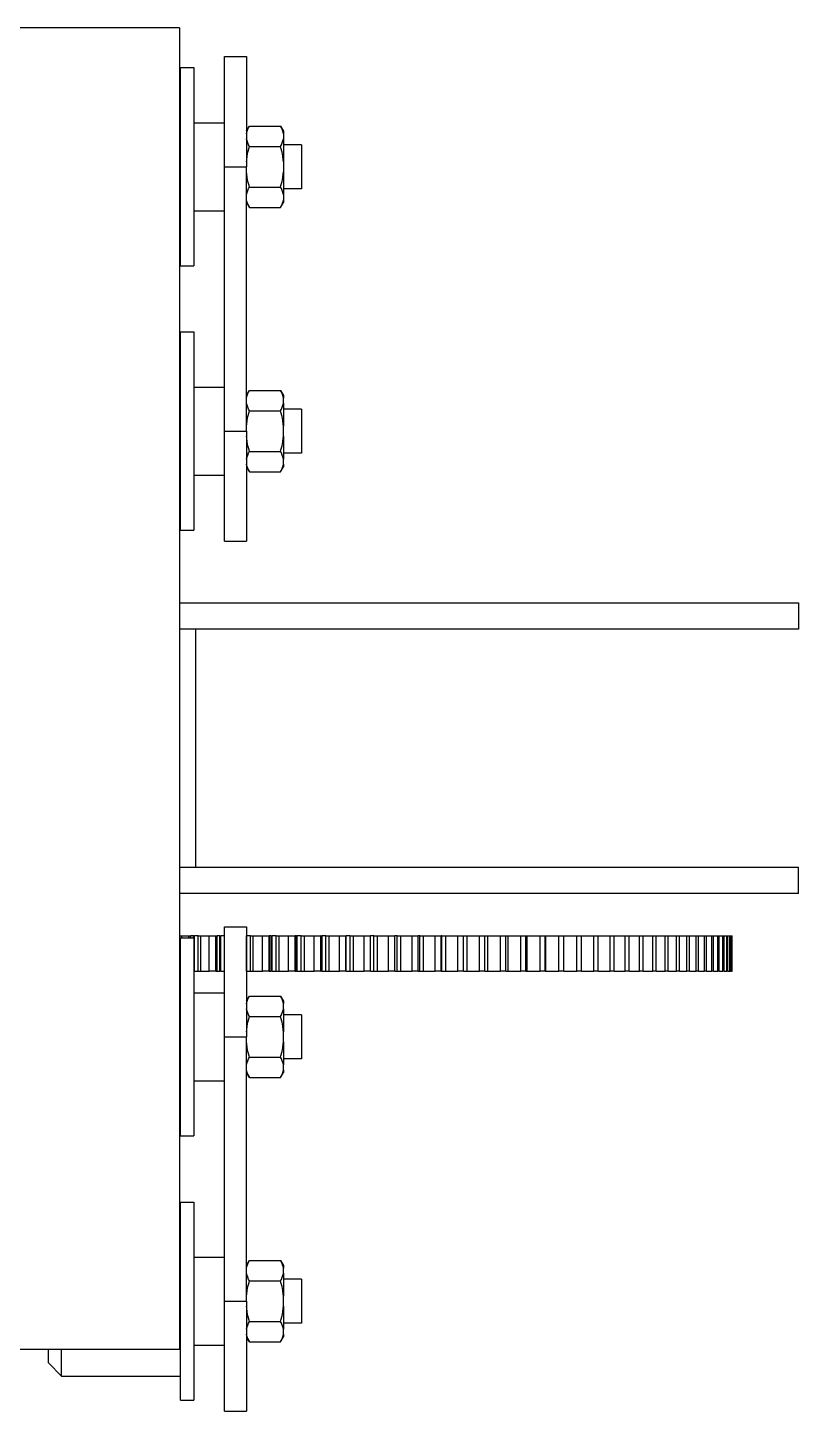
# Model space of a CAD drawing. Extents: x -8712 to 1826, y -2785 to 399.
# Drawn here: x -1886.2 to -1711.2, y -437.9 to -123.9 of the extents above; entities that cross this region are included whole.
import ezdxf

# ---------------------------------------------------------------- set-up
doc = ezdxf.new("R2010")
doc.units = 0
doc.layers.get('0').update_dxf_attribs({"linetype": 'CONTINUOUS'})

msp = doc.modelspace()

# ---------------------------------------------------------------- linework, layer by layer
at = {"color": 1}
for p, q in [((-1851.685938, -123.8568), (-1924.685938, -123.8568)), ((-1851.685938, -123.8568), (-1851.685938, -423.8568)), ((-1841.490409, -130.429233), (-1836.490409, -130.429233)), ((-1841.490409, -155.429233), (-1841.490409, -130.429233)), ((-1836.490409, -130.429233), (-1836.490409, -155.429233)), ((-1851.490409, -132.929233), (-1848.490409, -132.929233)), ((-1851.490409, -155.429233), (-1851.490409, -132.929233)), ((-1848.490409, -132.929233), (-1848.490409, -177.929233)), ((-1851.685938, -138.429233), (-1851.490409, -138.429233)), ((-1848.490409, -145.429233), (-1841.490409, -145.429233)), ((-1836.490411, -147.93394), (-1836.412682, -147.568323)), ((-1836.490409, -147.349233), (-1835.822059, -146.191617)), ((-1836.412682, -147.568323), (-1836.277835, -147.143373)), ((-1836.277835, -147.143373), (-1836.084425, -146.688336)), ((-1836.084425, -146.688336), (-1835.822059, -146.191617)), ((-1835.822059, -146.191617), (-1835.822059, -146.191617)), ((-1835.822059, -146.191629), (-1828.758759, -146.191629)), ((-1828.758759, -146.191617), (-1828.090409, -147.349233)), ((-1828.496393, -146.688336), (-1828.758759, -146.191617)), ((-1828.758759, -146.191617), (-1828.758759, -146.191617)), ((-1828.302983, -147.143373), (-1828.496393, -146.688336)), ((-1828.168137, -147.568323), (-1828.302983, -147.143373)), ((-1828.090407, -147.93394), (-1828.168137, -147.568323)), ((-1828.090409, -147.349233), (-1828.090409, -147.933932)), ((-1836.474068, -149.161441), (-1836.490411, -149.068122)), ((-1836.373663, -149.572829), (-1836.474068, -149.161441)), ((-1836.220352, -150.006607), (-1836.373663, -149.572829)), ((-1836.005229, -150.473356), (-1836.220352, -150.006607)), ((-1835.822059, -150.809959), (-1836.005229, -150.473356)), ((-1828.758759, -150.809959), (-1828.575589, -150.473356)), ((-1828.575589, -150.473356), (-1828.360466, -150.006607)), ((-1828.360466, -150.006607), (-1828.207155, -149.572829)), ((-1828.207155, -149.572829), (-1828.10675, -149.161441)), ((-1828.10675, -149.161441), (-1828.090407, -149.068122)), ((-1828.090409, -147.933941), (-1828.090409, -149.068118)), ((-1828.090409, -149.068128), (-1828.090409, -154.295037)), ((-1823.999933, -150.429233), (-1828.090409, -150.429233)), ((-1823.999933, -150.429233), (-1823.999933, -155.429233)), ((-1836.490409, -154.295037), (-1836.446095, -153.837928)), ((-1836.446095, -153.837928), (-1836.328809, -153.002459)), ((-1836.328809, -153.002459), (-1836.156008, -152.115491)), ((-1836.156008, -152.115491), (-1835.917894, -151.152878)), ((-1835.917894, -151.152878), (-1835.822059, -150.809959)), ((-1835.822059, -150.810431), (-1828.758759, -150.810431)), ((-1828.662924, -151.152878), (-1828.758759, -150.809959)), ((-1828.42481, -152.115491), (-1828.662924, -151.152878)), ((-1828.252009, -153.002459), (-1828.42481, -152.115491)), ((-1828.134723, -153.837928), (-1828.252009, -153.002459)), ((-1828.090409, -154.295037), (-1828.134723, -153.837928)), ((-1851.490409, -177.929233), (-1851.490409, -155.429233)), ((-1841.490409, -215.429233), (-1841.490409, -155.429233)), ((-1841.490409, -155.429233), (-1836.490409, -155.429233)), ((-1836.490409, -215.429233), (-1836.490409, -155.429233)), ((-1836.446095, -157.020538), (-1836.490409, -156.563429)), ((-1836.32881, -157.856002), (-1836.446095, -157.020538)), ((-1828.252008, -157.856002), (-1828.134723, -157.020538)), ((-1828.134723, -157.020538), (-1828.090409, -156.563429)), ((-1828.090409, -154.295037), (-1828.090409, -156.563429)), ((-1828.090409, -156.563429), (-1828.090409, -161.790338)), ((-1823.999933, -155.429233), (-1823.999933, -160.429233)), ((-1836.156007, -158.74298), (-1836.32881, -157.856002)), ((-1835.917894, -159.705588), (-1836.156007, -158.74298)), ((-1836.005229, -160.385109), (-1835.822059, -160.048507)), ((-1835.822059, -160.048507), (-1835.917894, -159.705588)), ((-1835.822059, -160.048035), (-1828.758759, -160.048035)), ((-1828.758759, -160.048507), (-1828.662924, -159.705588)), ((-1828.575589, -160.385109), (-1828.758759, -160.048507)), ((-1828.662924, -159.705588), (-1828.424811, -158.74298)), ((-1828.424811, -158.74298), (-1828.252008, -157.856002)), ((-1836.490411, -161.790344), (-1836.474068, -161.697023)), ((-1836.412682, -163.290143), (-1836.490411, -162.924526)), ((-1836.474068, -161.697023), (-1836.373663, -161.285638)), ((-1836.277835, -163.715093), (-1836.412682, -163.290143)), ((-1836.373663, -161.285638), (-1836.220352, -160.851859)), ((-1836.220352, -160.851859), (-1836.005229, -160.385109)), ((-1828.360466, -160.851859), (-1828.575589, -160.385109)), ((-1828.207155, -161.285638), (-1828.360466, -160.851859)), ((-1828.302983, -163.715093), (-1828.168137, -163.290143)), ((-1828.10675, -161.697023), (-1828.207155, -161.285638)), ((-1828.168137, -163.290143), (-1828.090407, -162.924526)), ((-1828.090407, -161.790344), (-1828.10675, -161.697023)), ((-1823.999933, -160.429233), (-1828.090409, -160.429233)), ((-1828.090409, -161.790347), (-1828.090409, -162.924525)), ((-1828.090409, -162.924534), (-1828.090409, -163.509233)), ((-1848.490409, -165.429233), (-1841.490409, -165.429233)), ((-1836.490409, -163.509233), (-1835.822059, -164.666849)), ((-1836.084425, -164.17013), (-1836.277835, -163.715093)), ((-1835.822059, -164.666849), (-1836.084425, -164.17013)), ((-1835.822059, -164.666837), (-1828.758759, -164.666837)), ((-1828.758759, -164.666849), (-1828.090409, -163.509233)), ((-1828.758759, -164.666849), (-1828.496393, -164.17013)), ((-1828.496393, -164.17013), (-1828.302983, -163.715093)), ((-1851.685938, -172.429233), (-1851.490409, -172.429233)), ((-1851.490409, -177.929233), (-1848.490409, -177.929233)), ((-1851.490409, -192.929233), (-1848.490409, -192.929233)), ((-1851.490409, -215.429233), (-1851.490409, -192.929233)), ((-1848.490409, -192.929233), (-1848.490409, -237.929233)), ((-1851.685938, -198.429233), (-1851.490409, -198.429233)), ((-1848.490409, -205.429233), (-1841.490409, -205.429233)), ((-1836.490409, -207.349233), (-1835.822059, -206.191617)), ((-1836.412682, -207.568323), (-1836.277835, -207.143373)), ((-1836.277835, -207.143373), (-1836.084425, -206.688335)), ((-1836.084425, -206.688335), (-1835.822059, -206.191617)), ((-1835.822059, -206.191629), (-1828.758759, -206.191629)), ((-1828.758759, -206.191617), (-1828.090409, -207.349233)), ((-1828.496393, -206.688335), (-1828.758759, -206.191617)), ((-1828.302983, -207.143373), (-1828.496393, -206.688335)), ((-1828.168137, -207.568323), (-1828.302983, -207.143373)), ((-1836.490411, -207.93394), (-1836.412682, -207.568323)), ((-1836.474068, -209.161441), (-1836.490411, -209.068122)), ((-1836.373663, -209.572829), (-1836.474068, -209.161441)), ((-1836.220352, -210.006607), (-1836.373663, -209.572829)), ((-1836.005229, -210.473356), (-1836.220352, -210.006607)), ((-1828.575589, -210.473356), (-1828.360466, -210.006607)), ((-1828.360466, -210.006607), (-1828.207155, -209.572829)), ((-1828.207155, -209.572829), (-1828.10675, -209.161441)), ((-1828.090407, -207.93394), (-1828.168137, -207.568323)), ((-1828.10675, -209.161441), (-1828.090407, -209.068122)), ((-1828.090409, -207.349233), (-1828.090409, -207.933932)), ((-1828.090409, -209.068118), (-1828.090409, -207.933941)), ((-1828.090409, -209.068128), (-1828.090409, -214.295037)), ((-1836.446095, -213.837928), (-1836.328809, -213.002459)), ((-1836.328809, -213.002459), (-1836.156008, -212.115491)), ((-1836.156008, -212.115491), (-1835.917894, -211.152878)), ((-1835.822059, -210.809959), (-1836.005229, -210.473356)), ((-1835.917894, -211.152878), (-1835.822059, -210.809959)), ((-1835.822059, -210.810431), (-1828.758759, -210.810431)), ((-1828.758759, -210.809959), (-1828.575589, -210.473356)), ((-1828.662924, -211.152878), (-1828.758759, -210.809959)), ((-1828.42481, -212.115491), (-1828.662924, -211.152878)), ((-1828.252009, -213.002459), (-1828.42481, -212.115491)), ((-1828.134723, -213.837928), (-1828.252009, -213.002459)), ((-1823.999933, -210.429233), (-1828.090409, -210.429233)), ((-1823.999933, -210.429233), (-1823.999933, -215.429233)), ((-1851.490409, -237.929233), (-1851.490409, -215.429233)), ((-1841.490409, -240.429233), (-1841.490409, -215.429233)), ((-1841.490409, -215.429233), (-1836.490409, -215.429233)), ((-1836.490409, -214.295037), (-1836.446095, -213.837928)), ((-1836.490409, -215.429233), (-1836.490409, -240.429233)), ((-1836.446095, -217.020538), (-1836.490409, -216.563429)), ((-1828.090409, -214.295037), (-1828.134723, -213.837928)), ((-1828.134723, -217.020538), (-1828.090409, -216.563429)), ((-1828.090409, -216.563429), (-1828.090409, -214.295037)), ((-1828.090409, -216.563429), (-1828.090409, -221.790338)), ((-1823.999933, -215.429233), (-1823.999933, -220.429233)), ((-1836.32881, -217.856002), (-1836.446095, -217.020538)), ((-1836.156007, -218.74298), (-1836.32881, -217.856002)), ((-1835.917894, -219.705588), (-1836.156007, -218.74298)), ((-1835.822059, -220.048507), (-1835.917894, -219.705588)), ((-1828.758759, -220.048507), (-1828.662924, -219.705588)), ((-1828.662924, -219.705588), (-1828.424811, -218.74298)), ((-1828.424811, -218.74298), (-1828.252008, -217.856002)), ((-1828.252008, -217.856002), (-1828.134723, -217.020538)), ((-1836.490411, -221.790344), (-1836.474068, -221.697023)), ((-1836.412682, -223.290143), (-1836.490411, -222.924526)), ((-1836.474068, -221.697023), (-1836.373663, -221.285638)), ((-1836.373663, -221.285638), (-1836.220352, -220.851859)), ((-1836.220352, -220.851859), (-1836.005229, -220.385109)), ((-1836.005229, -220.385109), (-1835.822059, -220.048507)), ((-1835.822059, -220.048035), (-1828.758759, -220.048035)), ((-1828.575589, -220.385109), (-1828.758759, -220.048507)), ((-1828.360466, -220.851859), (-1828.575589, -220.385109)), ((-1828.207155, -221.285638), (-1828.360466, -220.851859)), ((-1828.10675, -221.697023), (-1828.207155, -221.285638)), ((-1828.168137, -223.290143), (-1828.090407, -222.924526)), ((-1828.090407, -221.790344), (-1828.10675, -221.697023)), ((-1823.999933, -220.429233), (-1828.090409, -220.429233)), ((-1828.090409, -222.924525), (-1828.090409, -221.790347)), ((-1828.090409, -222.924534), (-1828.090409, -223.509233)), ((-1848.490409, -225.429233), (-1841.490409, -225.429233)), ((-1836.490409, -223.509233), (-1835.822059, -224.666849)), ((-1836.277835, -223.715093), (-1836.412682, -223.290143)), ((-1836.084425, -224.17013), (-1836.277835, -223.715093)), ((-1835.822059, -224.666849), (-1836.084425, -224.17013)), ((-1835.822059, -224.666837), (-1828.758759, -224.666837)), ((-1835.822059, -224.666849), (-1835.822059, -224.666849)), ((-1828.758759, -224.666849), (-1828.090409, -223.509233)), ((-1828.758759, -224.666849), (-1828.496393, -224.17013)), ((-1828.758759, -224.666849), (-1828.758759, -224.666849)), ((-1828.496393, -224.17013), (-1828.302983, -223.715093)), ((-1828.302983, -223.715093), (-1828.168137, -223.290143)), ((-1851.685938, -232.429233), (-1851.490409, -232.429233)), ((-1851.490409, -237.929233), (-1848.490409, -237.929233)), ((-1841.490409, -240.429233), (-1836.490409, -240.429233)), ((-1851.685938, -254.409693), (-1711.185938, -254.409693)), ((-1711.185938, -254.409693), (-1711.185938, -260.409693)), ((-1711.185938, -260.409693), (-1851.685938, -260.409693)), ((-1848.035938, -314.409693), (-1848.035938, -260.409693)), ((-1851.685938, -314.409693), (-1711.185938, -314.409693)), ((-1711.185938, -320.409693), (-1711.185938, -314.409693)), ((-1711.185938, -320.409693), (-1851.685938, -320.409693)), ((-1841.490409, -327.908262), (-1836.490409, -327.908262)), ((-1841.490409, -352.908262), (-1841.490409, -327.908262)), ((-1836.490409, -327.908262), (-1836.490409, -352.908262)), ((-1851.685938, -330.004376), (-1851.16564, -330.004376)), ((-1851.490409, -330.408262), (-1848.490409, -330.408262)), ((-1851.490409, -352.908262), (-1851.490409, -330.408262)), ((-1851.16564, -330.408262), (-1851.16564, -330.004376)), ((-1851.16564, -330.004376), (-1849.570896, -330.004376)), ((-1849.570896, -330.408262), (-1849.570896, -330.004376)), ((-1849.570896, -330.004376), (-1849.210629, -330.004376)), ((-1849.210629, -330.408262), (-1849.210629, -330.004376)), ((-1849.210629, -330.004376), (-1849.132596, -330.004376)), ((-1849.132596, -330.408262), (-1849.132596, -330.004376)), ((-1848.533343, -330.004376), (-1849.131816, -330.004376)), ((-1848.533343, -330.408262), (-1848.533343, -330.004376)), ((-1848.533343, -330.004376), (-1848.303708, -330.004376)), ((-1848.490409, -330.408262), (-1848.490409, -375.408262)), ((-1848.303708, -338.004376), (-1848.303708, -330.004376)), ((-1847.453145, -330.004376), (-1848.303708, -330.004376)), ((-1847.453145, -338.004376), (-1847.453145, -330.004376)), ((-1847.453145, -330.004376), (-1846.86649, -330.004376)), ((-1846.86649, -338.004376), (-1846.86649, -330.004376)), ((-1846.86649, -330.004376), (-1845.002384, -330.004376)), ((-1845.002384, -338.004376), (-1845.002384, -330.004376)), ((-1845.002384, -330.004376), (-1843.4239, -330.004376)), ((-1843.4239, -338.004376), (-1843.4239, -330.004376)), ((-1843.4239, -330.004376), (-1843.188433, -330.004376)), ((-1843.188433, -338.004376), (-1843.188433, -330.004376)), ((-1843.188433, -330.004376), (-1843.152126, -330.004376)), ((-1843.152126, -338.004376), (-1843.152126, -330.004376)), ((-1842.579667, -330.004376), (-1843.152126, -330.004376)), ((-1842.579667, -338.004376), (-1842.579667, -330.004376)), ((-1842.579667, -330.004376), (-1842.352561, -330.004376)), ((-1842.352561, -338.004376), (-1842.352561, -330.004376)), ((-1841.491175, -330.004376), (-1842.352561, -330.004376)), ((-1841.491175, -332.252292), (-1841.491175, -330.952722)), ((-1836.490409, -330.004376), (-1836.472086, -330.004376)), ((-1836.472086, -338.004376), (-1836.472086, -330.004376)), ((-1835.601206, -330.004376), (-1836.472086, -330.004376)), ((-1835.601206, -338.004376), (-1835.601206, -330.004376)), ((-1835.601206, -330.004376), (-1834.9467, -330.004376)), ((-1834.9467, -338.004376), (-1834.9467, -330.004376)), ((-1834.9467, -330.004376), (-1832.88503, -330.004376)), ((-1832.88503, -338.004376), (-1832.88503, -330.004376)), ((-1832.88503, -330.004376), (-1831.34634, -330.004376)), ((-1831.34634, -338.004376), (-1831.34634, -330.004376)), ((-1831.34634, -330.004376), (-1831.33145, -330.004376)), ((-1831.33145, -330.004376), (-1831.33145, -338.004376)), ((-1830.89235, -330.004376), (-1831.33145, -330.004376)), ((-1830.89235, -338.004376), (-1830.89235, -330.004376)), ((-1830.89235, -330.004376), (-1830.67135, -330.004376)), ((-1830.67135, -338.004376), (-1830.67135, -330.004376)), ((-1829.792318, -330.004376), (-1830.67135, -330.004376)), ((-1829.792318, -338.004376), (-1829.792318, -330.004376)), ((-1829.792318, -330.004376), (-1829.105375, -330.004376)), ((-1829.105375, -338.004376), (-1829.105375, -330.004376)), ((-1829.105375, -330.004376), (-1826.949616, -330.004376)), ((-1826.949616, -338.004376), (-1826.949616, -330.004376)), ((-1826.949616, -330.004376), (-1825.434399, -330.004376)), ((-1825.434399, -338.004376), (-1825.434399, -330.004376)), ((-1825.176731, -330.004376), (-1825.434399, -330.004376)), ((-1825.176731, -338.004376), (-1825.176731, -330.004376)), ((-1825.176731, -330.004376), (-1824.959297, -330.004376)), ((-1824.959297, -338.004376), (-1824.959297, -330.004376)), ((-1824.073469, -330.004376), (-1824.959297, -330.004376)), ((-1824.073469, -338.004376), (-1824.073469, -330.004376)), ((-1824.073469, -330.004376), (-1823.355147, -330.004376)), ((-1823.355147, -338.004376), (-1823.355147, -330.004376)), ((-1823.355147, -330.004376), (-1821.108624, -330.004376)), ((-1821.108624, -338.004376), (-1821.108624, -330.004376)), ((-1821.108624, -330.004376), (-1819.619215, -330.004376)), ((-1819.619215, -338.004376), (-1819.619215, -330.004376)), ((-1819.558268, -330.004376), (-1819.619215, -330.004376)), ((-1819.558268, -338.004376), (-1819.558268, -330.004376)), ((-1819.558268, -330.004376), (-1819.344736, -330.004376)), ((-1819.344736, -338.004376), (-1819.344736, -330.004376)), ((-1818.453476, -330.004376), (-1819.344736, -330.004376)), ((-1818.453476, -338.004376), (-1818.453476, -330.004376)), ((-1818.453476, -330.004376), (-1817.704884, -330.004376)), ((-1817.704884, -338.004376), (-1817.704884, -330.004376)), ((-1817.704884, -330.004376), (-1815.37106, -330.004376)), ((-1815.371061, -330.004376), (-1813.909757, -330.004376)), ((-1815.37106, -338.004376), (-1815.37106, -330.004376)), ((-1813.909757, -338.004376), (-1813.909757, -330.004376)), ((-1813.909757, -330.004376), (-1813.836322, -330.004376)), ((-1813.836322, -338.004376), (-1813.836322, -330.004376)), ((-1812.941007, -330.004376), (-1813.836322, -330.004376)), ((-1812.941007, -338.004376), (-1812.941007, -330.004376)), ((-1812.941007, -330.004376), (-1812.163298, -330.004376)), ((-1812.163298, -338.004376), (-1812.163298, -330.004376)), ((-1812.163298, -330.004376), (-1809.745772, -330.004376)), ((-1809.745772, -338.004376), (-1809.745772, -330.004376)), ((-1809.745772, -330.004376), (-1808.314827, -330.004376)), ((-1808.314827, -338.004376), (-1808.314827, -330.004376)), ((-1807.544559, -330.004376), (-1808.314827, -330.004376)), ((-1807.544559, -338.004376), (-1807.544559, -330.004376)), ((-1807.544559, -330.004376), (-1806.738933, -330.004376)), ((-1806.738933, -338.004376), (-1806.738933, -330.004376)), ((-1806.738933, -330.004376), (-1804.241433, -330.004376)), ((-1804.241433, -338.004376), (-1804.241433, -330.004376)), ((-1804.241433, -330.004376), (-1802.843053, -330.004376)), ((-1802.843053, -338.004376), (-1802.843053, -330.004376)), ((-1802.272454, -330.004376), (-1802.843053, -330.004376)), ((-1802.272454, -338.004376), (-1802.272454, -330.004376)), ((-1802.272454, -330.004376), (-1801.440153, -330.004376)), ((-1801.440153, -338.004376), (-1801.440153, -330.004376)), ((-1801.440153, -330.004376), (-1798.86653, -330.004376)), ((-1798.86653, -338.004376), (-1798.86653, -330.004376)), ((-1798.86653, -330.004376), (-1797.502871, -330.004376)), ((-1797.502871, -338.004376), (-1797.502871, -330.004376)), ((-1797.132822, -330.004376), (-1797.502871, -330.004376)), ((-1797.132822, -338.004376), (-1797.132822, -330.004376)), ((-1797.132822, -330.004376), (-1796.275129, -330.004376)), ((-1796.275129, -338.004376), (-1796.275129, -330.004376)), ((-1796.275129, -330.004376), (-1793.629351, -330.004376)), ((-1793.629351, -338.004376), (-1793.629351, -330.004376)), ((-1793.629351, -330.004376), (-1792.302516, -330.004376)), ((-1792.302516, -338.004376), (-1792.302516, -330.004376)), ((-1792.133587, -330.004376), (-1792.302516, -330.004376)), ((-1792.133587, -338.004376), (-1792.133587, -330.004376)), ((-1792.133587, -330.004376), (-1791.251825, -330.004376)), ((-1791.251825, -338.004376), (-1791.251825, -330.004376)), ((-1791.251825, -330.004376), (-1788.537972, -330.004376)), ((-1788.537972, -338.004376), (-1788.537972, -330.004376)), ((-1788.537972, -330.004376), (-1787.250006, -330.004376)), ((-1787.250006, -338.004376), (-1787.250006, -330.004376)), ((-1787.250006, -330.004376), (-1786.377987, -330.004376)), ((-1786.377987, -338.004376), (-1786.377987, -330.004376)), ((-1786.377987, -330.004376), (-1783.600243, -330.004376)), ((-1783.600243, -338.004376), (-1783.600243, -330.004376)), ((-1783.600243, -330.004376), (-1782.353132, -330.004376)), ((-1782.353132, -338.004376), (-1782.353132, -330.004376)), ((-1782.353132, -330.004376), (-1781.661128, -330.004376)), ((-1781.661128, -338.004376), (-1781.661128, -330.004376)), ((-1781.661128, -330.004376), (-1778.823777, -330.004376)), ((-1778.823777, -338.004376), (-1778.823777, -330.004376)), ((-1778.823777, -330.004376), (-1777.619444, -330.004376)), ((-1777.619444, -338.004376), (-1777.619444, -330.004376)), ((-1777.619444, -330.004376), (-1777.108524, -330.004376)), ((-1777.108524, -338.004376), (-1777.108524, -330.004376)), ((-1777.108524, -330.004376), (-1774.215939, -330.004376)), ((-1774.215939, -338.004376), (-1774.215939, -330.004376)), ((-1774.215939, -330.004376), (-1773.056242, -330.004376)), ((-1773.056242, -338.004376), (-1773.056242, -330.004376)), ((-1773.056242, -330.004376), (-1772.727192, -330.004376)), ((-1772.727192, -338.004376), (-1772.727192, -330.004376)), ((-1772.727192, -330.004376), (-1769.783835, -330.004376)), ((-1769.783835, -338.004376), (-1769.783835, -330.004376)), ((-1769.783835, -330.004376), (-1768.670562, -330.004376)), ((-1768.670562, -338.004376), (-1768.670562, -330.004376)), ((-1768.670562, -330.004376), (-1768.52389, -330.004376)), ((-1768.52389, -338.004376), (-1768.52389, -330.004376)), ((-1768.52389, -330.004376), (-1765.534299, -330.004376)), ((-1765.534299, -338.004376), (-1765.534299, -330.004376)), ((-1765.534299, -330.004376), (-1764.469166, -330.004376)), ((-1764.469166, -338.004376), (-1764.469166, -330.004376)), ((-1764.469166, -330.004376), (-1761.473882, -330.004376)), ((-1761.473882, -338.004376), (-1761.473882, -330.004376)), ((-1761.473882, -330.004376), (-1760.458532, -330.004376)), ((-1760.458532, -338.004376), (-1760.458532, -330.004376)), ((-1760.458532, -330.004376), (-1757.608847, -330.004376)), ((-1757.608847, -338.004376), (-1757.608847, -330.004376)), ((-1757.608847, -330.004376), (-1756.644844, -330.004376)), ((-1756.644844, -338.004376), (-1756.644844, -330.004376)), ((-1756.644844, -330.004376), (-1753.945151, -330.004376)), ((-1753.945152, -330.004376), (-1753.033983, -330.004376)), ((-1753.945151, -338.004376), (-1753.945151, -330.004376)), ((-1753.033983, -338.004376), (-1753.033983, -330.004376)), ((-1753.033983, -330.004376), (-1750.488446, -330.004376)), ((-1750.488446, -338.004376), (-1750.488446, -330.004376)), ((-1750.488446, -330.004376), (-1749.631517, -330.004376)), ((-1749.631517, -338.004376), (-1749.631517, -330.004376)), ((-1749.631517, -330.004376), (-1747.24406, -330.004376)), ((-1747.24406, -338.004376), (-1747.24406, -330.004376)), ((-1747.24406, -330.004376), (-1746.442692, -330.004376)), ((-1746.442692, -338.004376), (-1746.442692, -330.004376)), ((-1746.442692, -330.004376), (-1744.216996, -330.004376)), ((-1744.216996, -338.004376), (-1744.216996, -330.004376)), ((-1744.216996, -330.004376), (-1743.472424, -330.004376)), ((-1743.472424, -338.004376), (-1743.472424, -330.004376)), ((-1743.472424, -330.004376), (-1741.411921, -330.004376)), ((-1741.411921, -338.004376), (-1741.411921, -330.004376)), ((-1741.411921, -330.004376), (-1740.725294, -330.004376)), ((-1740.725294, -338.004376), (-1740.725294, -330.004376)), ((-1740.725294, -330.004376), (-1738.833162, -330.004376)), ((-1738.833162, -338.004376), (-1738.833162, -330.004376)), ((-1738.833162, -330.004376), (-1738.205538, -330.004376)), ((-1738.205538, -338.004376), (-1738.205538, -330.004376)), ((-1738.205538, -330.004376), (-1736.484694, -330.004376)), ((-1736.484694, -338.004376), (-1736.484694, -330.004376)), ((-1736.484694, -330.004376), (-1735.917041, -330.004376)), ((-1735.917041, -338.004376), (-1735.917041, -330.004376)), ((-1735.917041, -330.004376), (-1734.370138, -330.004376)), ((-1734.370138, -338.004376), (-1734.370138, -330.004376)), ((-1734.370138, -330.004376), (-1733.863331, -330.004376)), ((-1733.863331, -338.004376), (-1733.863331, -330.004376)), ((-1733.863331, -330.004376), (-1732.492754, -330.004376)), ((-1732.492754, -338.004376), (-1732.492754, -330.004376)), ((-1732.492754, -330.004376), (-1732.047576, -330.004376)), ((-1732.047576, -338.004376), (-1732.047576, -330.004376)), ((-1732.047576, -330.004376), (-1730.855439, -330.004376)), ((-1730.855439, -338.004376), (-1730.855439, -330.004376)), ((-1730.855439, -330.004376), (-1730.472575, -330.004376)), ((-1730.472575, -338.004376), (-1730.472575, -330.004376)), ((-1730.472575, -330.004376), (-1729.460716, -330.004376)), ((-1729.460716, -338.004376), (-1729.460716, -330.004376)), ((-1729.460716, -330.004376), (-1729.140756, -330.004376)), ((-1729.140756, -338.004376), (-1729.140756, -330.004376)), ((-1729.140756, -330.004376), (-1728.310735, -330.004376)), ((-1728.310735, -338.004376), (-1728.310735, -330.004376)), ((-1728.310735, -330.004376), (-1728.054173, -330.004376)), ((-1728.054173, -338.004376), (-1728.054173, -330.004376)), ((-1728.054173, -330.004376), (-1727.40727, -330.004376)), ((-1727.407271, -330.004376), (-1727.214502, -330.004376)), ((-1727.40727, -338.004376), (-1727.40727, -330.004376)), ((-1727.214502, -338.004376), (-1727.214502, -330.004376)), ((-1727.214502, -330.004376), (-1726.751715, -330.004376)), ((-1726.751715, -338.004376), (-1726.751715, -330.004376)), ((-1726.751715, -330.004376), (-1726.623037, -330.004376)), ((-1726.623037, -338.004376), (-1726.623037, -330.004376)), ((-1726.623037, -330.004376), (-1726.345079, -330.004376)), ((-1726.345079, -338.004376), (-1726.345079, -330.004376)), ((-1726.345079, -330.004376), (-1726.280691, -330.004376)), ((-1726.280691, -338.004376), (-1726.280691, -330.004376)), ((-1726.280691, -330.004376), (-1726.187991, -330.004376)), ((-1726.187991, -338.004376), (-1726.187991, -330.004376)), ((-1726.187991, -330.004376), (-1726.185915, -330.004376)), ((-1726.185915, -338.004376), (-1726.185915, -330.004376)), ((-1851.685938, -335.908262), (-1851.490409, -335.908262)), ((-1841.491175, -335.452341), (-1841.491175, -333.757151)), ((-1848.303708, -338.004376), (-1848.490409, -338.004376)), ((-1848.303708, -338.004376), (-1847.453145, -338.004376)), ((-1847.453145, -338.004376), (-1846.86649, -338.004376)), ((-1846.86649, -338.004376), (-1845.002384, -338.004376)), ((-1843.4239, -338.004376), (-1845.002384, -338.004376)), ((-1843.4239, -338.004376), (-1843.188433, -338.004376)), ((-1843.188433, -338.004376), (-1843.152126, -338.004376)), ((-1843.152126, -338.004376), (-1842.579667, -338.004376)), ((-1842.352561, -338.004376), (-1842.579667, -338.004376)), ((-1842.352561, -338.004376), (-1841.491175, -338.004376)), ((-1836.472086, -338.004376), (-1836.490409, -338.004376)), ((-1836.472086, -338.004376), (-1835.601206, -338.004376)), ((-1835.601206, -338.004376), (-1834.9467, -338.004376)), ((-1834.9467, -338.004376), (-1832.88503, -338.004376)), ((-1831.34634, -338.004376), (-1832.88503, -338.004376)), ((-1831.34634, -338.004376), (-1831.33145, -338.004376)), ((-1831.33145, -338.004376), (-1830.89235, -338.004376)), ((-1830.67135, -338.004376), (-1830.89235, -338.004376)), ((-1830.67135, -338.004376), (-1829.792318, -338.004376)), ((-1829.792318, -338.004376), (-1829.105375, -338.004376)), ((-1829.105375, -338.004376), (-1826.949616, -338.004376)), ((-1825.434399, -338.004376), (-1826.949616, -338.004376)), ((-1825.434399, -338.004376), (-1825.176731, -338.004376)), ((-1824.959297, -338.004376), (-1825.176731, -338.004376)), ((-1824.959297, -338.004376), (-1824.073469, -338.004376)), ((-1824.073469, -338.004376), (-1823.355147, -338.004376)), ((-1823.355147, -338.004376), (-1821.108624, -338.004376)), ((-1819.619215, -338.004376), (-1821.108624, -338.004376)), ((-1819.619215, -338.004376), (-1819.558268, -338.004376)), ((-1819.344736, -338.004376), (-1819.558268, -338.004376)), ((-1819.344736, -338.004376), (-1818.453476, -338.004376)), ((-1818.453476, -338.004376), (-1817.704884, -338.004376)), ((-1817.704884, -338.004376), (-1815.37106, -338.004376)), ((-1813.909757, -338.004376), (-1815.371061, -338.004376)), ((-1813.836322, -338.004376), (-1813.909757, -338.004376)), ((-1813.836322, -338.004376), (-1812.941007, -338.004376)), ((-1812.941007, -338.004376), (-1812.163298, -338.004376)), ((-1812.163298, -338.004376), (-1809.745772, -338.004376)), ((-1808.314827, -338.004376), (-1809.745772, -338.004376)), ((-1808.314827, -338.004376), (-1807.544559, -338.004376)), ((-1807.544559, -338.004376), (-1806.738933, -338.004376)), ((-1806.738933, -338.004376), (-1804.241433, -338.004376)), ((-1802.843053, -338.004376), (-1804.241433, -338.004376)), ((-1802.843053, -338.004376), (-1802.272454, -338.004376)), ((-1802.272454, -338.004376), (-1801.440153, -338.004376)), ((-1801.440153, -338.004376), (-1798.86653, -338.004376)), ((-1797.502871, -338.004376), (-1798.86653, -338.004376)), ((-1797.502871, -338.004376), (-1797.132822, -338.004376)), ((-1797.132822, -338.004376), (-1796.275129, -338.004376)), ((-1796.275129, -338.004376), (-1793.629351, -338.004376)), ((-1792.302516, -338.004376), (-1793.629351, -338.004376)), ((-1792.302516, -338.004376), (-1792.133587, -338.004376)), ((-1792.133587, -338.004376), (-1791.251825, -338.004376)), ((-1791.251825, -338.004376), (-1788.537972, -338.004376)), ((-1787.250006, -338.004376), (-1788.537972, -338.004376)), ((-1787.250006, -338.004376), (-1786.377987, -338.004376)), ((-1786.377987, -338.004376), (-1783.600243, -338.004376)), ((-1782.353132, -338.004376), (-1783.600243, -338.004376)), ((-1782.353132, -338.004376), (-1781.661128, -338.004376)), ((-1781.661128, -338.004376), (-1778.823777, -338.004376)), ((-1777.619444, -338.004376), (-1778.823777, -338.004376)), ((-1777.619444, -338.004376), (-1777.108524, -338.004376)), ((-1777.108524, -338.004376), (-1774.215939, -338.004376)), ((-1773.056242, -338.004376), (-1774.215939, -338.004376)), ((-1773.056242, -338.004376), (-1772.727192, -338.004376)), ((-1772.727192, -338.004376), (-1769.783835, -338.004376)), ((-1768.670562, -338.004376), (-1769.783835, -338.004376)), ((-1768.670562, -338.004376), (-1768.52389, -338.004376)), ((-1768.52389, -338.004376), (-1765.534299, -338.004376)), ((-1764.469166, -338.004376), (-1765.534299, -338.004376)), ((-1764.469166, -338.004376), (-1761.473882, -338.004376)), ((-1760.458532, -338.004376), (-1761.473882, -338.004376)), ((-1760.458532, -338.004376), (-1757.608847, -338.004376)), ((-1756.644844, -338.004376), (-1757.608847, -338.004376)), ((-1756.644844, -338.004376), (-1753.945151, -338.004376)), ((-1753.033983, -338.004376), (-1753.945152, -338.004376)), ((-1753.033983, -338.004376), (-1750.488446, -338.004376)), ((-1749.631517, -338.004376), (-1750.488446, -338.004376)), ((-1749.631517, -338.004376), (-1747.24406, -338.004376)), ((-1746.442692, -338.004376), (-1747.24406, -338.004376)), ((-1746.442692, -338.004376), (-1744.216996, -338.004376)), ((-1743.472424, -338.004376), (-1744.216996, -338.004376)), ((-1743.472424, -338.004376), (-1741.411921, -338.004376)), ((-1740.725294, -338.004376), (-1741.411921, -338.004376)), ((-1740.725294, -338.004376), (-1738.833162, -338.004376)), ((-1738.205538, -338.004376), (-1738.833162, -338.004376)), ((-1738.205538, -338.004376), (-1736.484694, -338.004376)), ((-1735.917041, -338.004376), (-1736.484694, -338.004376)), ((-1735.917041, -338.004376), (-1734.370138, -338.004376)), ((-1733.863331, -338.004376), (-1734.370138, -338.004376)), ((-1733.863331, -338.004376), (-1732.492754, -338.004376)), ((-1732.047576, -338.004376), (-1732.492754, -338.004376)), ((-1732.047576, -338.004376), (-1730.855439, -338.004376)), ((-1730.472575, -338.004376), (-1730.855439, -338.004376)), ((-1730.472575, -338.004376), (-1729.460716, -338.004376)), ((-1729.140756, -338.004376), (-1729.460716, -338.004376)), ((-1729.140756, -338.004376), (-1728.310735, -338.004376)), ((-1728.054173, -338.004376), (-1728.310735, -338.004376)), ((-1728.054173, -338.004376), (-1727.40727, -338.004376)), ((-1727.214502, -338.004376), (-1727.407271, -338.004376)), ((-1727.214502, -338.004376), (-1726.751715, -338.004376)), ((-1726.623037, -338.004376), (-1726.751715, -338.004376)), ((-1726.623037, -338.004376), (-1726.345079, -338.004376)), ((-1726.280691, -338.004376), (-1726.345079, -338.004376)), ((-1726.280691, -338.004376), (-1726.187991, -338.004376)), ((-1726.185915, -338.004376), (-1726.187991, -338.004376)), ((-1848.490409, -342.908262), (-1841.490409, -342.908262)), ((-1836.490411, -345.412968), (-1836.412682, -345.047352)), ((-1836.490409, -344.828262), (-1835.822059, -343.670646)), ((-1836.412682, -345.047352), (-1836.277835, -344.622402)), ((-1836.277835, -344.622402), (-1836.084425, -344.167364)), ((-1836.084425, -344.167364), (-1835.822059, -343.670646)), ((-1835.822059, -343.670657), (-1828.758759, -343.670657)), ((-1828.758759, -343.670646), (-1828.090409, -344.828262)), ((-1828.496393, -344.167364), (-1828.758759, -343.670646)), ((-1828.302983, -344.622402), (-1828.496393, -344.167364)), ((-1828.168137, -345.047352), (-1828.302983, -344.622402)), ((-1828.090407, -345.412968), (-1828.168137, -345.047352)), ((-1828.090409, -344.828262), (-1828.090409, -345.412961)), ((-1828.090409, -346.547147), (-1828.090409, -345.41297)), ((-1836.474068, -346.64047), (-1836.490411, -346.54715)), ((-1836.373663, -347.051858), (-1836.474068, -346.64047)), ((-1836.220352, -347.485636), (-1836.373663, -347.051858)), ((-1836.005229, -347.952385), (-1836.220352, -347.485636)), ((-1835.822059, -348.288988), (-1836.005229, -347.952385)), ((-1835.917894, -348.631907), (-1835.822059, -348.288988)), ((-1835.822059, -348.289459), (-1828.758759, -348.289459)), ((-1828.758759, -348.288988), (-1828.575589, -347.952385)), ((-1828.662924, -348.631907), (-1828.758759, -348.288988)), ((-1828.575589, -347.952385), (-1828.360466, -347.485636)), ((-1828.360466, -347.485636), (-1828.207155, -347.051858)), ((-1828.207155, -347.051858), (-1828.10675, -346.64047)), ((-1828.10675, -346.64047), (-1828.090407, -346.54715)), ((-1828.090409, -346.547156), (-1828.090409, -351.774066)), ((-1823.999933, -347.908262), (-1828.090409, -347.908262)), ((-1823.999933, -347.908262), (-1823.999933, -352.908262)), ((-1836.490409, -351.774066), (-1836.446095, -351.316957)), ((-1836.446095, -351.316957), (-1836.328809, -350.481488)), ((-1836.328809, -350.481488), (-1836.156008, -349.594519)), ((-1836.156008, -349.594519), (-1835.917894, -348.631907)), ((-1828.42481, -349.594519), (-1828.662924, -348.631907)), ((-1828.252009, -350.481488), (-1828.42481, -349.594519)), ((-1828.134723, -351.316957), (-1828.252009, -350.481488)), ((-1828.090409, -351.774066), (-1828.134723, -351.316957)), ((-1851.490409, -375.408262), (-1851.490409, -352.908262)), ((-1841.490409, -412.908262), (-1841.490409, -352.908262)), ((-1841.490409, -352.908262), (-1836.490409, -352.908262)), ((-1836.490409, -412.908262), (-1836.490409, -352.908262)), ((-1836.446095, -354.499567), (-1836.490409, -354.042457)), ((-1836.32881, -355.335031), (-1836.446095, -354.499567)), ((-1828.252008, -355.335031), (-1828.134723, -354.499567)), ((-1828.134723, -354.499567), (-1828.090409, -354.042457)), ((-1828.090409, -354.042457), (-1828.090409, -351.774066)), ((-1828.090409, -354.042457), (-1828.090409, -359.269367)), ((-1823.999933, -352.908262), (-1823.999933, -357.908262)), ((-1836.156007, -356.222008), (-1836.32881, -355.335031)), ((-1836.220352, -358.330887), (-1836.005229, -357.864138)), ((-1835.917894, -357.184617), (-1836.156007, -356.222008)), ((-1836.005229, -357.864138), (-1835.822059, -357.527536)), ((-1835.822059, -357.527536), (-1835.917894, -357.184617)), ((-1835.822059, -357.527064), (-1828.758759, -357.527064)), ((-1828.758759, -357.527536), (-1828.662924, -357.184617)), ((-1828.575589, -357.864138), (-1828.758759, -357.527536)), ((-1828.662924, -357.184617), (-1828.424811, -356.222008)), ((-1828.360466, -358.330887), (-1828.575589, -357.864138)), ((-1828.424811, -356.222008), (-1828.252008, -355.335031)), ((-1823.999933, -357.908262), (-1828.090409, -357.908262)), ((-1836.490411, -359.269373), (-1836.474068, -359.176051)), ((-1836.412682, -360.769172), (-1836.490411, -360.403555)), ((-1836.490409, -360.988262), (-1835.822059, -362.145877)), ((-1836.474068, -359.176051), (-1836.373663, -358.764667)), ((-1836.277835, -361.194122), (-1836.412682, -360.769172)), ((-1836.373663, -358.764667), (-1836.220352, -358.330887)), ((-1828.758759, -362.145877), (-1828.090409, -360.988262)), ((-1828.207155, -358.764667), (-1828.360466, -358.330887)), ((-1828.302983, -361.194122), (-1828.168137, -360.769172)), ((-1828.10675, -359.176051), (-1828.207155, -358.764667)), ((-1828.168137, -360.769172), (-1828.090407, -360.403555)), ((-1828.090407, -359.269373), (-1828.10675, -359.176051)), ((-1828.090409, -360.403554), (-1828.090409, -359.269376)), ((-1828.090409, -360.403563), (-1828.090409, -360.988262)), ((-1848.490409, -362.908262), (-1841.490409, -362.908262)), ((-1836.084425, -361.649159), (-1836.277835, -361.194122)), ((-1835.822059, -362.145877), (-1836.084425, -361.649159)), ((-1835.822059, -362.145866), (-1828.758759, -362.145866)), ((-1835.822059, -362.145877), (-1835.822059, -362.145877)), ((-1828.758759, -362.145877), (-1828.496393, -361.649159)), ((-1828.758759, -362.145877), (-1828.758759, -362.145877)), ((-1828.496393, -361.649159), (-1828.302983, -361.194122)), ((-1851.685938, -369.908262), (-1851.490409, -369.908262)), ((-1851.490409, -375.408262), (-1848.490409, -375.408262)), ((-1851.490409, -390.408262), (-1848.490409, -390.408262)), ((-1851.490409, -412.908262), (-1851.490409, -390.408262)), ((-1848.490409, -390.408262), (-1848.490409, -435.408262)), ((-1851.685938, -395.908262), (-1851.490409, -395.908262)), ((-1848.490409, -402.908262), (-1841.490409, -402.908262)), ((-1836.490411, -405.412968), (-1836.412682, -405.047352)), ((-1836.490409, -404.828262), (-1835.822059, -403.670646)), ((-1836.412682, -405.047352), (-1836.277835, -404.622402)), ((-1836.277835, -404.622402), (-1836.084425, -404.167364)), ((-1836.084425, -404.167364), (-1835.822059, -403.670646)), ((-1835.822059, -403.670657), (-1828.758759, -403.670657)), ((-1828.758759, -403.670646), (-1828.090409, -404.828262)), ((-1828.496393, -404.167364), (-1828.758759, -403.670646)), ((-1828.302983, -404.622402), (-1828.496393, -404.167364)), ((-1828.168137, -405.047352), (-1828.302983, -404.622402)), ((-1828.090407, -405.412968), (-1828.168137, -405.047352)), ((-1828.090409, -404.828262), (-1828.090409, -405.412961)), ((-1836.474068, -406.64047), (-1836.490411, -406.54715)), ((-1836.373663, -407.051858), (-1836.474068, -406.64047)), ((-1836.220352, -407.485636), (-1836.373663, -407.051858)), ((-1836.005229, -407.952385), (-1836.220352, -407.485636)), ((-1835.822059, -408.288988), (-1836.005229, -407.952385)), ((-1828.758759, -408.288988), (-1828.575589, -407.952385)), ((-1828.575589, -407.952385), (-1828.360466, -407.485636)), ((-1828.360466, -407.485636), (-1828.207155, -407.051858)), ((-1828.207155, -407.051858), (-1828.10675, -406.64047)), ((-1828.10675, -406.64047), (-1828.090407, -406.54715)), ((-1828.090409, -406.547147), (-1828.090409, -405.41297)), ((-1828.090409, -406.547156), (-1828.090409, -411.774066)), ((-1823.999933, -407.908262), (-1828.090409, -407.908262)), ((-1823.999933, -407.908262), (-1823.999933, -412.908262)), ((-1836.490409, -411.774066), (-1836.446095, -411.316957)), ((-1836.446095, -411.316957), (-1836.328809, -410.481488)), ((-1836.328809, -410.481488), (-1836.156008, -409.594519)), ((-1836.156008, -409.594519), (-1835.917894, -408.631907)), ((-1835.917894, -408.631907), (-1835.822059, -408.288988)), ((-1835.822059, -408.289459), (-1828.758759, -408.289459)), ((-1828.662924, -408.631907), (-1828.758759, -408.288988)), ((-1828.42481, -409.594519), (-1828.662924, -408.631907)), ((-1828.252009, -410.481488), (-1828.42481, -409.594519)), ((-1828.134723, -411.316957), (-1828.252009, -410.481488)), ((-1828.090409, -411.774066), (-1828.134723, -411.316957)), ((-1851.490409, -435.408262), (-1851.490409, -412.908262)), ((-1841.490409, -437.908262), (-1841.490409, -412.908262)), ((-1841.490409, -412.908262), (-1836.490409, -412.908262)), ((-1836.490409, -412.908262), (-1836.490409, -437.908262)), ((-1836.446095, -414.499567), (-1836.490409, -414.042457)), ((-1836.32881, -415.335031), (-1836.446095, -414.499567)), ((-1828.252008, -415.335031), (-1828.134723, -414.499567)), ((-1828.134723, -414.499567), (-1828.090409, -414.042457)), ((-1828.090409, -414.042457), (-1828.090409, -411.774066)), ((-1828.090409, -414.042457), (-1828.090409, -419.269367)), ((-1823.999933, -412.908262), (-1823.999933, -417.908262)), ((-1836.156007, -416.222008), (-1836.32881, -415.335031)), ((-1835.917894, -417.184617), (-1836.156007, -416.222008)), ((-1836.005229, -417.864138), (-1835.822059, -417.527536)), ((-1835.822059, -417.527536), (-1835.917894, -417.184617)), ((-1835.822059, -417.527064), (-1828.758759, -417.527064)), ((-1828.758759, -417.527536), (-1828.662924, -417.184617)), ((-1828.575589, -417.864138), (-1828.758759, -417.527536)), ((-1828.662924, -417.184617), (-1828.424811, -416.222008)), ((-1828.424811, -416.222008), (-1828.252008, -415.335031)), ((-1836.490411, -419.269373), (-1836.474068, -419.176051)), ((-1836.412682, -420.769172), (-1836.490411, -420.403555)), ((-1836.474068, -419.176051), (-1836.373663, -418.764667)), ((-1836.277835, -421.194122), (-1836.412682, -420.769172)), ((-1836.373663, -418.764667), (-1836.220352, -418.330887)), ((-1836.220352, -418.330887), (-1836.005229, -417.864138)), ((-1828.360466, -418.330887), (-1828.575589, -417.864138)), ((-1828.207155, -418.764667), (-1828.360466, -418.330887)), ((-1828.302983, -421.194122), (-1828.168137, -420.769172)), ((-1828.10675, -419.176051), (-1828.207155, -418.764667)), ((-1828.168137, -420.769172), (-1828.090407, -420.403555)), ((-1828.090407, -419.269373), (-1828.10675, -419.176051)), ((-1823.999933, -417.908262), (-1828.090409, -417.908262)), ((-1828.090409, -420.403554), (-1828.090409, -419.269376)), ((-1828.090409, -420.403563), (-1828.090409, -420.988262)), ((-1851.685938, -423.8568), (-1924.685938, -423.8568)), ((-1881.490409, -426.908262), (-1881.490409, -423.8568)), ((-1878.490409, -429.908262), (-1878.490409, -423.8568)), ((-1848.490409, -422.908262), (-1841.490409, -422.908262)), ((-1836.490409, -420.988262), (-1835.822059, -422.145877)), ((-1836.084425, -421.649159), (-1836.277835, -421.194122)), ((-1835.822059, -422.145877), (-1836.084425, -421.649159)), ((-1835.822059, -422.145866), (-1828.758759, -422.145866)), ((-1835.822059, -422.145877), (-1835.822059, -422.145877)), ((-1828.758759, -422.145877), (-1828.090409, -420.988262)), ((-1828.758759, -422.145877), (-1828.496393, -421.649159)), ((-1828.758759, -422.145877), (-1828.758759, -422.145877)), ((-1828.496393, -421.649159), (-1828.302983, -421.194122)), ((-1878.490409, -429.908262), (-1881.490409, -426.908262)), ((-1878.490409, -429.908262), (-1851.490409, -429.908262)), ((-1851.490409, -435.408262), (-1848.490409, -435.408262)), ((-1841.490409, -437.908262), (-1836.490409, -437.908262))]:
    msp.add_line(p, q, dxfattribs=at)

doc.saveas('drawing.dxf')
